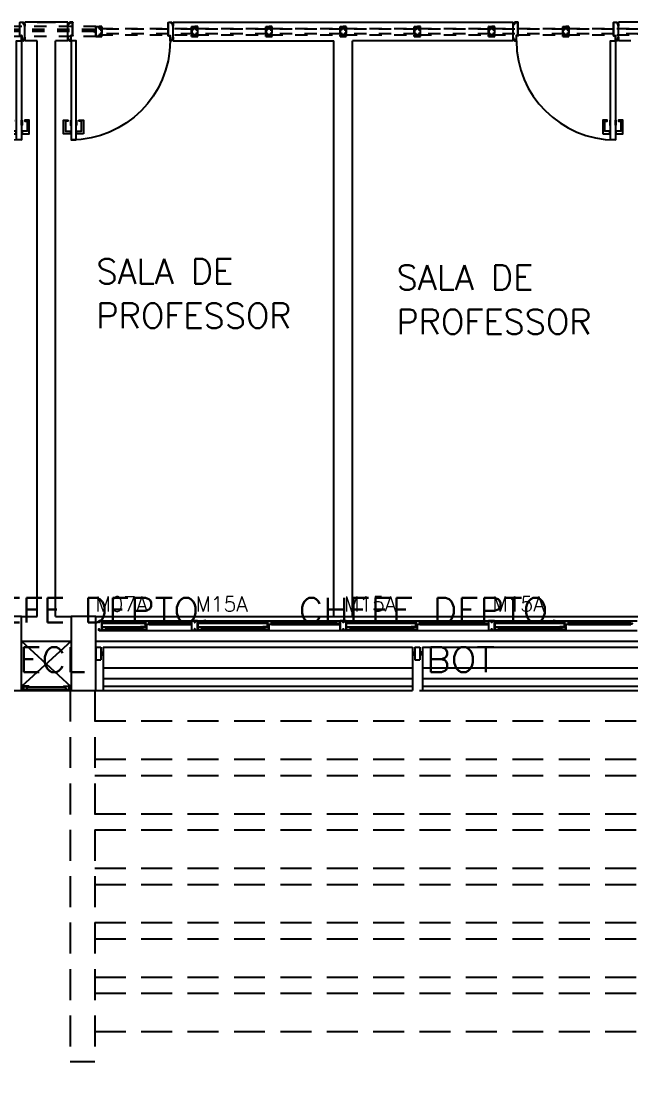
# Model space of a CAD drawing. Header units: millimetres. Extents: x 1887 to 2405, y 1100 to 1335.
# Drawn here: x 2241.38 to 2246.31, y 1178.64 to 1187.21 of the extents above; entities that cross this region are included whole.
import ezdxf

# ---------------------------------------------------------------- set-up
doc = ezdxf.new("R2010")
doc.units = ezdxf.units.MM
doc.linetypes.add('HIDDEN', pattern=[0.375, 0.25, -0.125])
for name, color, linetype in [('AR-ALV', 2, 'Continuous'), ('AR-BRISEPROJ', 1, 'HIDDEN'), ('AR-BRISES', 1, 'Continuous'), ('AR-ESQ', 1, 'Continuous'), ('AR-ESTC', 3, 'Continuous'), ('AR-PEITORIL', 1, 'Continuous'), ('AR-PORTA', 1, 'Continuous'), ('AR-SHAFT', 1, 'Continuous'), ('AR-TALUDE', 1, 'Continuous'), ('AR-TXTCONG', 2, 'Continuous'), ('AR-TXTESQ1-CONG', 1, 'Continuous'), ('BR-LINHAS', 1, 'Continuous'), ('BR-MONTANTE', 242, 'Continuous'), ('BR-PAINEL', 1, 'Continuous'), ('BR-SUPORTE', 1, 'Continuous'), ('DT-ESQ-BAGUETE-C', 2, 'Continuous'), ('DT-ESQ-BAGUETE-V', 1, 'Continuous'), ('DT-ESQ-CHAPA DOBRADA-V', 1, 'Continuous'), ('DT-ESQ-PERFIL CADEIRA-C', 2, 'Continuous'), ('DT-ESQ-PERFIL CADEIRA-V', 1, 'Continuous'), ('DT-ESQ-PERFIL U SIMPLES-C', 2, 'Continuous'), ('DT-ESQ-PERFIL U-C', 2, 'Continuous'), ('DT-ESQ-PERFIL U-V', 1, 'Continuous'), ('DT-ESQ-PROJ', 1, 'HIDDEN'), ('DT-ESQ-VENEZIANA-C', 2, 'Continuous'), ('DT-ESQ-VENEZIANA-V', 2, 'Continuous'), ('DT-ESQ-VIDRO-C', 2, 'Continuous'), ('maçaneta', 1, 'Continuous'), ('mov', 1, 'Continuous'), ('PG-PROJ', 1, 'HIDDEN'), ('PM-PERFIL U-C', 2, 'Continuous'), ('pm1', 2, 'Continuous'), ('TEXTO', 2, 'Continuous')]:
    doc.layers.add(name, color=color, linetype=linetype)
doc.styles.add('S12', font='simplex.shx', dxfattribs={"width": 1.1, "height": 0.12})
doc.styles.add('S16', font='simplex.shx', dxfattribs={"width": 1.1, "height": 0.16})
doc.styles.add('UNB-100', font='simplex.shx', dxfattribs={"height": 0.2})

# ---------------------------------------------------------------- blocks, each defined once
blk = doc.blocks.new('EF65-P')
at = {"layer": 'DT-ESQ-BAGUETE-C', "ltscale": 0.1}
for points in [[(0.0735, -0.1), (0.06, -0.1), (0.06, -0.0985), (0.073, -0.0985, 0.414214), (0.0735, -0.098), (0.0735, -0.087, 0.414214), (0.073, -0.0865), (0.06, -0.0865), (0.06, -0.085), (0.0735, -0.085, -0.414214), (0.075, -0.0865), (0.075, -0.0985, -0.414214)], [(0.339, -0.1), (0.3525, -0.1), (0.3525, -0.0985), (0.3395, -0.0985, -0.414214), (0.339, -0.098), (0.339, -0.087, -0.414214), (0.3395, -0.0865), (0.3525, -0.0865), (0.3525, -0.085), (0.339, -0.085, 0.414214), (0.3375, -0.0865), (0.3375, -0.0985, 0.414214)], [(0.4225, -0.055), (0.409, -0.055), (0.409, -0.0535), (0.422, -0.0535, 0.414214), (0.4225, -0.053), (0.4225, -0.042, 0.414214), (0.422, -0.0415), (0.409, -0.0415), (0.409, -0.04), (0.4225, -0.04, -0.414214), (0.424, -0.0415), (0.424, -0.0535, -0.414214)], [(0.7015, -0.055), (0.715, -0.055), (0.715, -0.0535), (0.702, -0.0535, -0.414214), (0.7015, -0.053), (0.7015, -0.042, -0.414214), (0.702, -0.0415), (0.715, -0.0415), (0.715, -0.04), (0.7015, -0.04, 0.414214), (0.7, -0.0415), (0.7, -0.0535, 0.414214)], [(0.8485, -0.1), (0.835, -0.1), (0.835, -0.0985), (0.848, -0.0985, 0.414214), (0.8485, -0.098), (0.8485, -0.087, 0.414214), (0.848, -0.0865), (0.835, -0.0865), (0.835, -0.085), (0.8485, -0.085, -0.414214), (0.85, -0.0865), (0.85, -0.0985, -0.414214)], [(1.3265, -0.1), (1.34, -0.1), (1.34, -0.0985), (1.327, -0.0985, -0.414214), (1.3265, -0.098), (1.3265, -0.087, -0.414214), (1.327, -0.0865), (1.34, -0.0865), (1.34, -0.085), (1.3265, -0.085, 0.414214), (1.325, -0.0865), (1.325, -0.0985, 0.414214)], [(1.41, -0.055), (1.3965, -0.055), (1.3965, -0.0535), (1.4095, -0.0535, 0.414214), (1.41, -0.053), (1.41, -0.042, 0.414214), (1.4095, -0.0415), (1.3965, -0.0415), (1.3965, -0.04), (1.41, -0.04, -0.414214), (1.4115, -0.0415), (1.4115, -0.0535, -0.414214)], [(1.9015, -0.055), (1.915, -0.055), (1.915, -0.0535), (1.902, -0.0535, -0.414214), (1.9015, -0.053), (1.9015, -0.042, -0.414214), (1.902, -0.0415), (1.915, -0.0415), (1.915, -0.04), (1.9015, -0.04, 0.414214), (1.9, -0.0415), (1.9, -0.0535, 0.414214)], [(2.0485, -0.1), (2.035, -0.1), (2.035, -0.0985), (2.048, -0.0985, 0.414214), (2.0485, -0.098), (2.0485, -0.087, 0.414214), (2.048, -0.0865), (2.035, -0.0865), (2.035, -0.085), (2.0485, -0.085, -0.414214), (2.05, -0.0865), (2.05, -0.0985, -0.414214)], [(2.5265, -0.1), (2.54, -0.1), (2.54, -0.0985), (2.527, -0.0985, -0.414214), (2.5265, -0.098), (2.5265, -0.087, -0.414214), (2.527, -0.0865), (2.54, -0.0865), (2.54, -0.085), (2.5265, -0.085, 0.414214), (2.525, -0.0865), (2.525, -0.0985, 0.414214)], [(2.61, -0.055), (2.5965, -0.055), (2.5965, -0.0535), (2.6095, -0.0535, 0.414214), (2.61, -0.053), (2.61, -0.042, 0.414214), (2.6095, -0.0415), (2.5965, -0.0415), (2.5965, -0.04), (2.61, -0.04, -0.414214), (2.6115, -0.0415), (2.6115, -0.0535, -0.414214)], [(3.1015, -0.055), (3.115, -0.055), (3.115, -0.0535), (3.102, -0.0535, -0.414214), (3.1015, -0.053), (3.1015, -0.042, -0.414214), (3.102, -0.0415), (3.115, -0.0415), (3.115, -0.04), (3.1015, -0.04, 0.414214), (3.1, -0.0415), (3.1, -0.0535, 0.414214)], [(3.2485, -0.1), (3.235, -0.1), (3.235, -0.0985), (3.248, -0.0985, 0.414214), (3.2485, -0.098), (3.2485, -0.087, 0.414214), (3.248, -0.0865), (3.235, -0.0865), (3.235, -0.085), (3.2485, -0.085, -0.414214), (3.25, -0.0865), (3.25, -0.0985, -0.414214)], [(3.7265, -0.1), (3.74, -0.1), (3.74, -0.0985), (3.727, -0.0985, -0.414214), (3.7265, -0.098), (3.7265, -0.087, -0.414214), (3.727, -0.0865), (3.74, -0.0865), (3.74, -0.085), (3.7265, -0.085, 0.414214), (3.725, -0.0865), (3.725, -0.0985, 0.414214)], [(3.81, -0.055), (3.7965, -0.055), (3.7965, -0.0535), (3.8095, -0.0535, 0.414214), (3.81, -0.053), (3.81, -0.042, 0.414214), (3.8095, -0.0415), (3.7965, -0.0415), (3.7965, -0.04), (3.81, -0.04, -0.414214), (3.8115, -0.0415), (3.8115, -0.0535, -0.414214)]]:
    blk.add_lwpolyline(points, format="xyb", close=True, dxfattribs=at)
at = {"layer": 'DT-ESQ-BAGUETE-V', "ltscale": 0.1}
for p, q in [((0.0735, -0.085), (0.339, -0.085)), ((0.4225, -0.04), (0.7015, -0.04)), ((0.8485, -0.085), (1.3265, -0.085)), ((1.41, -0.04), (1.9015, -0.04)), ((2.0485, -0.085), (2.5265, -0.085)), ((2.61, -0.04), (3.1015, -0.04)), ((3.2485, -0.085), (3.7265, -0.085)), ((3.81, -0.04), (4.3015, -0.04))]:
    blk.add_line(p, q, dxfattribs=at)
at = {"layer": 'DT-ESQ-CHAPA DOBRADA-V', "ltscale": 0.1}
for p, q in [((0.025, -0.052), (0.374, -0.052)), ((0.025, -0.055), (0.374, -0.055)), ((0.8, -0.052), (1.3615, -0.052)), ((0.8, -0.055), (1.3615, -0.055)), ((2, -0.052), (2.5615, -0.052)), ((2, -0.055), (2.5615, -0.055)), ((3.2, -0.052), (3.7615, -0.052)), ((3.2, -0.055), (3.7615, -0.055))]:
    blk.add_line(p, q, dxfattribs=at)
at = {"layer": 'DT-ESQ-PERFIL CADEIRA-C', "ltscale": 0.1}
for p, q in [((0.376, -0.0635), (0.4225, -0.0635)), ((0.75, -0.0635), (0.7015, -0.0635)), ((1.3635, -0.0635), (1.41, -0.0635)), ((1.95, -0.0635), (1.9015, -0.0635)), ((2.5635, -0.0635), (2.61, -0.0635)), ((3.15, -0.0635), (3.1015, -0.0635)), ((3.7635, -0.0635), (3.81, -0.0635)), ((0.025, -0.1085), (0.0735, -0.1085)), ((0.3855, -0.1085), (0.339, -0.1085)), ((0.8, -0.1085), (0.8485, -0.1085)), ((1.373, -0.1085), (1.3265, -0.1085)), ((2, -0.1085), (2.0485, -0.1085)), ((2.573, -0.1085), (2.5265, -0.1085)), ((3.2, -0.1085), (3.2485, -0.1085)), ((3.773, -0.1085), (3.7265, -0.1085))]:
    blk.add_line(p, q, dxfattribs=at)
for points in [[(0.0735, -0.11), (0.025, -0.11), (0.025, -0.1085), (0.06, -0.1085, -0.198912), (0.0589, -0.1081, -0.198913), (0.0585, -0.107), (0.0585, -0.087, 0.414214), (0.058, -0.0865), (0.025, -0.0865), (0.025, -0.085), (0.0585, -0.085, -0.414214), (0.06, -0.0865), (0.06, -0.0985), (0.06, -0.1), (0.06, -0.107), (0.0735, -0.107, -1)], [(0.339, -0.107, 1), (0.339, -0.11), (0.3855, -0.11, 0.414214), (0.3875, -0.108), (0.3875, -0.087, 0.414214), (0.3855, -0.085), (0.354, -0.085, 0.414214), (0.3525, -0.0865), (0.3525, -0.107)], [(0.4225, -0.062, -1), (0.4225, -0.065), (0.376, -0.065, -0.414214), (0.374, -0.063), (0.374, -0.042, -0.414214), (0.376, -0.04), (0.4075, -0.04, -0.414214), (0.409, -0.0415), (0.409, -0.062)], [(0.409, -0.0635, -0.198913), (0.4079, -0.0631, -0.198913), (0.4075, -0.062), (0.4075, -0.042, 0.414214), (0.407, -0.0415), (0.376, -0.0415, 0.414214), (0.3755, -0.042), (0.3755, -0.063, 0.414214), (0.376, -0.0635)], [(0.7015, -0.065), (0.75, -0.065), (0.75, -0.0635), (0.715, -0.0635, 0.198912), (0.7161, -0.0631, 0.198913), (0.7165, -0.062), (0.7165, -0.042, -0.414214), (0.717, -0.0415), (0.75, -0.0415), (0.75, -0.04), (0.7165, -0.04, 0.414214), (0.715, -0.0415), (0.715, -0.0535), (0.715, -0.055), (0.715, -0.062), (0.7015, -0.062, 1)], [(0.8485, -0.11), (0.8, -0.11), (0.8, -0.1085), (0.835, -0.1085, -0.198912), (0.8339, -0.1081, -0.198913), (0.8335, -0.107), (0.8335, -0.087, 0.414214), (0.833, -0.0865), (0.8, -0.0865), (0.8, -0.085), (0.8335, -0.085, -0.414214), (0.835, -0.0865), (0.835, -0.0985), (0.835, -0.1), (0.835, -0.107), (0.8485, -0.107, -1)], [(1.3265, -0.107, 1), (1.3265, -0.11), (1.373, -0.11, 0.414214), (1.375, -0.108), (1.375, -0.087, 0.414214), (1.373, -0.085), (1.3415, -0.085, 0.414214), (1.34, -0.0865), (1.34, -0.107)], [(1.41, -0.062, -1), (1.41, -0.065), (1.3635, -0.065, -0.414214), (1.3615, -0.063), (1.3615, -0.042, -0.414214), (1.3635, -0.04), (1.395, -0.04, -0.414214), (1.3965, -0.0415), (1.3965, -0.062)], [(1.3965, -0.0635, -0.198913), (1.3954, -0.0631, -0.198913), (1.395, -0.062), (1.395, -0.042, 0.414214), (1.3945, -0.0415), (1.3635, -0.0415, 0.414214), (1.363, -0.042), (1.363, -0.063, 0.414214), (1.3635, -0.0635)], [(1.9015, -0.065), (1.95, -0.065), (1.95, -0.0635), (1.915, -0.0635, 0.198912), (1.9161, -0.0631, 0.198913), (1.9165, -0.062), (1.9165, -0.042, -0.414214), (1.917, -0.0415), (1.95, -0.0415), (1.95, -0.04), (1.9165, -0.04, 0.414214), (1.915, -0.0415), (1.915, -0.0535), (1.915, -0.055), (1.915, -0.062), (1.9015, -0.062, 1)], [(2.0485, -0.11), (2, -0.11), (2, -0.1085), (2.035, -0.1085, -0.198912), (2.0339, -0.1081, -0.198913), (2.0335, -0.107), (2.0335, -0.087, 0.414214), (2.033, -0.0865), (2, -0.0865), (2, -0.085), (2.0335, -0.085, -0.414214), (2.035, -0.0865), (2.035, -0.0985), (2.035, -0.1), (2.035, -0.107), (2.0485, -0.107, -1)], [(2.5265, -0.107, 1), (2.5265, -0.11), (2.573, -0.11, 0.414214), (2.575, -0.108), (2.575, -0.087, 0.414214), (2.573, -0.085), (2.5415, -0.085, 0.414214), (2.54, -0.0865), (2.54, -0.107)], [(2.61, -0.062, -1), (2.61, -0.065), (2.5635, -0.065, -0.414214), (2.5615, -0.063), (2.5615, -0.042, -0.414214), (2.5635, -0.04), (2.595, -0.04, -0.414214), (2.5965, -0.0415), (2.5965, -0.062)], [(2.5965, -0.0635, -0.198913), (2.5954, -0.0631, -0.198913), (2.595, -0.062), (2.595, -0.042, 0.414214), (2.5945, -0.0415), (2.5635, -0.0415, 0.414214), (2.563, -0.042), (2.563, -0.063, 0.414214), (2.5635, -0.0635)], [(3.1015, -0.065), (3.15, -0.065), (3.15, -0.0635), (3.115, -0.0635, 0.198912), (3.1161, -0.0631, 0.198913), (3.1165, -0.062), (3.1165, -0.042, -0.414214), (3.117, -0.0415), (3.15, -0.0415), (3.15, -0.04), (3.1165, -0.04, 0.414214), (3.115, -0.0415), (3.115, -0.0535), (3.115, -0.055), (3.115, -0.062), (3.1015, -0.062, 1)], [(3.2485, -0.11), (3.2, -0.11), (3.2, -0.1085), (3.235, -0.1085, -0.198912), (3.2339, -0.1081, -0.198913), (3.2335, -0.107), (3.2335, -0.087, 0.414214), (3.233, -0.0865), (3.2, -0.0865), (3.2, -0.085), (3.2335, -0.085, -0.414214), (3.235, -0.0865), (3.235, -0.0985), (3.235, -0.1), (3.235, -0.107), (3.2485, -0.107, -1)], [(3.7265, -0.107, 1), (3.7265, -0.11), (3.773, -0.11, 0.414214), (3.775, -0.108), (3.775, -0.087, 0.414214), (3.773, -0.085), (3.7415, -0.085, 0.414214), (3.74, -0.0865), (3.74, -0.107)], [(3.81, -0.062, -1), (3.81, -0.065), (3.7635, -0.065, -0.414214), (3.7615, -0.063), (3.7615, -0.042, -0.414214), (3.7635, -0.04), (3.795, -0.04, -0.414214), (3.7965, -0.0415), (3.7965, -0.062)], [(3.7965, -0.0635, -0.198913), (3.7954, -0.0631, -0.198913), (3.795, -0.062), (3.795, -0.042, 0.414214), (3.7945, -0.0415), (3.7635, -0.0415, 0.414214), (3.763, -0.042), (3.763, -0.063, 0.414214), (3.7635, -0.0635)], [(0.3525, -0.1085, 0.198913), (0.3536, -0.1081, 0.198913), (0.354, -0.107), (0.354, -0.087, -0.414214), (0.3545, -0.0865), (0.3855, -0.0865, -0.414214), (0.386, -0.087), (0.386, -0.108, -0.414214), (0.3855, -0.1085)], [(1.34, -0.1085, 0.198913), (1.3411, -0.1081, 0.198913), (1.3415, -0.107), (1.3415, -0.087, -0.414214), (1.342, -0.0865), (1.373, -0.0865, -0.414214), (1.3735, -0.087), (1.3735, -0.108, -0.414214), (1.373, -0.1085)], [(2.54, -0.1085, 0.198913), (2.5411, -0.1081, 0.198913), (2.5415, -0.107), (2.5415, -0.087, -0.414214), (2.542, -0.0865), (2.573, -0.0865, -0.414214), (2.5735, -0.087), (2.5735, -0.108, -0.414214), (2.573, -0.1085)], [(3.74, -0.1085, 0.198913), (3.7411, -0.1081, 0.198913), (3.7415, -0.107), (3.7415, -0.087, -0.414214), (3.742, -0.0865), (3.773, -0.0865, -0.414214), (3.7735, -0.087), (3.7735, -0.108, -0.414214), (3.773, -0.1085)]]:
    blk.add_lwpolyline(points, format="xyb", close=True, dxfattribs=at)
at = {"layer": 'DT-ESQ-PERFIL CADEIRA-V', "ltscale": 0.1}
for p, q in [((0.4075, -0.065), (0.7015, -0.065)), ((1.395, -0.065), (1.9015, -0.065)), ((2.595, -0.065), (3.1015, -0.065)), ((3.795, -0.065), (4.3015, -0.065)), ((0.0735, -0.11), (0.339, -0.11)), ((0.8485, -0.11), (1.3265, -0.11)), ((2.0485, -0.11), (2.5265, -0.11)), ((3.2485, -0.11), (3.7265, -0.11))]:
    blk.add_line(p, q, dxfattribs=at)
at = {"layer": 'DT-ESQ-PERFIL U SIMPLES-C', "ltscale": 0.1}
for points in [[(0.376, -0.077), (0.384, -0.077), (0.384, -0.0755), (0.376, -0.0755, -0.414214), (0.3755, -0.075), (0.3755, -0.067, -0.414214), (0.376, -0.0665), (0.384, -0.0665), (0.384, -0.065), (0.376, -0.065, 0.414214), (0.374, -0.067), (0.374, -0.075, 0.414214)], [(0.3855, -0.073), (0.3775, -0.073), (0.3775, -0.0745), (0.3855, -0.0745, -0.414214), (0.386, -0.075), (0.386, -0.083, -0.414214), (0.3855, -0.0835), (0.3775, -0.0835), (0.3775, -0.085), (0.3855, -0.085, 0.414214), (0.3875, -0.083), (0.3875, -0.075, 0.414214)], [(1.3635, -0.077), (1.3715, -0.077), (1.3715, -0.0755), (1.3635, -0.0755, -0.414214), (1.363, -0.075), (1.363, -0.067, -0.414214), (1.3635, -0.0665), (1.3715, -0.0665), (1.3715, -0.065), (1.3635, -0.065, 0.414214), (1.3615, -0.067), (1.3615, -0.075, 0.414214)], [(1.373, -0.073), (1.365, -0.073), (1.365, -0.0745), (1.373, -0.0745, -0.414214), (1.3735, -0.075), (1.3735, -0.083, -0.414214), (1.373, -0.0835), (1.365, -0.0835), (1.365, -0.085), (1.373, -0.085, 0.414214), (1.375, -0.083), (1.375, -0.075, 0.414214)], [(2.5635, -0.077), (2.5715, -0.077), (2.5715, -0.0755), (2.5635, -0.0755, -0.414214), (2.563, -0.075), (2.563, -0.067, -0.414214), (2.5635, -0.0665), (2.5715, -0.0665), (2.5715, -0.065), (2.5635, -0.065, 0.414214), (2.5615, -0.067), (2.5615, -0.075, 0.414214)], [(2.573, -0.073), (2.565, -0.073), (2.565, -0.0745), (2.573, -0.0745, -0.414214), (2.5735, -0.075), (2.5735, -0.083, -0.414214), (2.573, -0.0835), (2.565, -0.0835), (2.565, -0.085), (2.573, -0.085, 0.414214), (2.575, -0.083), (2.575, -0.075, 0.414214)], [(3.7635, -0.077), (3.7715, -0.077), (3.7715, -0.0755), (3.7635, -0.0755, -0.414214), (3.763, -0.075), (3.763, -0.067, -0.414214), (3.7635, -0.0665), (3.7715, -0.0665), (3.7715, -0.065), (3.7635, -0.065, 0.414214), (3.7615, -0.067), (3.7615, -0.075, 0.414214)], [(3.773, -0.073), (3.765, -0.073), (3.765, -0.0745), (3.773, -0.0745, -0.414214), (3.7735, -0.075), (3.7735, -0.083, -0.414214), (3.773, -0.0835), (3.765, -0.0835), (3.765, -0.085), (3.773, -0.085, 0.414214), (3.775, -0.083), (3.775, -0.075, 0.414214)]]:
    blk.add_lwpolyline(points, format="xyb", close=True, dxfattribs=at)
at = {"layer": 'DT-ESQ-PERFIL U-C', "ltscale": 0.1}
for points in [[(0, -0.0365, -0.414214), (0.0015, -0.035), (0.0235, -0.035, -0.414214), (0.025, -0.0365), (0.025, -0.1135, -0.414214), (0.0235, -0.115), (0.0015, -0.115, -0.414214), (0, -0.1135), (0, -0.1), (0.0015, -0.1), (0.0015, -0.113, 0.414214), (0.002, -0.1135), (0.023, -0.1135, 0.414214), (0.0235, -0.113), (0.0235, -0.037, 0.414214), (0.023, -0.0365), (0.002, -0.0365, 0.414214), (0.0015, -0.037), (0.0015, -0.05), (0, -0.05)], [(0.775, -0.0365, 0.414214), (0.7735, -0.035), (0.7515, -0.035, 0.414214), (0.75, -0.0365), (0.75, -0.1135, 0.414214), (0.7515, -0.115), (0.7735, -0.115, 0.414214), (0.775, -0.1135), (0.775, -0.1), (0.7735, -0.1), (0.7735, -0.113, -0.414214), (0.773, -0.1135), (0.752, -0.1135, -0.414214), (0.7515, -0.113), (0.7515, -0.037, -0.414214), (0.752, -0.0365), (0.773, -0.0365, -0.414214), (0.7735, -0.037), (0.7735, -0.05), (0.775, -0.05)], [(0.775, -0.0365, -0.414214), (0.7765, -0.035), (0.7985, -0.035, -0.414214), (0.8, -0.0365), (0.8, -0.1135, -0.414214), (0.7985, -0.115), (0.7765, -0.115, -0.414214), (0.775, -0.1135), (0.775, -0.1), (0.7765, -0.1), (0.7765, -0.113, 0.414214), (0.777, -0.1135), (0.798, -0.1135, 0.414214), (0.7985, -0.113), (0.7985, -0.037, 0.414214), (0.798, -0.0365), (0.777, -0.0365, 0.414214), (0.7765, -0.037), (0.7765, -0.05), (0.775, -0.05)], [(1.975, -0.0365, 0.414214), (1.9735, -0.035), (1.9515, -0.035, 0.414214), (1.95, -0.0365), (1.95, -0.1135, 0.414214), (1.9515, -0.115), (1.9735, -0.115, 0.414214), (1.975, -0.1135), (1.975, -0.1), (1.9735, -0.1), (1.9735, -0.113, -0.414214), (1.973, -0.1135), (1.952, -0.1135, -0.414214), (1.9515, -0.113), (1.9515, -0.037, -0.414214), (1.952, -0.0365), (1.973, -0.0365, -0.414214), (1.9735, -0.037), (1.9735, -0.05), (1.975, -0.05)], [(1.975, -0.0365, -0.414214), (1.9765, -0.035), (1.9985, -0.035, -0.414214), (2, -0.0365), (2, -0.1135, -0.414214), (1.9985, -0.115), (1.9765, -0.115, -0.414214), (1.975, -0.1135), (1.975, -0.1), (1.9765, -0.1), (1.9765, -0.113, 0.414214), (1.977, -0.1135), (1.998, -0.1135, 0.414214), (1.9985, -0.113), (1.9985, -0.037, 0.414214), (1.998, -0.0365), (1.977, -0.0365, 0.414214), (1.9765, -0.037), (1.9765, -0.05), (1.975, -0.05)], [(3.175, -0.0365, 0.414214), (3.1735, -0.035), (3.1515, -0.035, 0.414214), (3.15, -0.0365), (3.15, -0.1135, 0.414214), (3.1515, -0.115), (3.1735, -0.115, 0.414214), (3.175, -0.1135), (3.175, -0.1), (3.1735, -0.1), (3.1735, -0.113, -0.414214), (3.173, -0.1135), (3.152, -0.1135, -0.414214), (3.1515, -0.113), (3.1515, -0.037, -0.414214), (3.152, -0.0365), (3.173, -0.0365, -0.414214), (3.1735, -0.037), (3.1735, -0.05), (3.175, -0.05)], [(3.175, -0.0365, -0.414214), (3.1765, -0.035), (3.1985, -0.035, -0.414214), (3.2, -0.0365), (3.2, -0.1135, -0.414214), (3.1985, -0.115), (3.1765, -0.115, -0.414214), (3.175, -0.1135), (3.175, -0.1), (3.1765, -0.1), (3.1765, -0.113, 0.414214), (3.177, -0.1135), (3.198, -0.1135, 0.414214), (3.1985, -0.113), (3.1985, -0.037, 0.414214), (3.198, -0.0365), (3.177, -0.0365, 0.414214), (3.1765, -0.037), (3.1765, -0.05), (3.175, -0.05)]]:
    blk.add_lwpolyline(points, format="xyb", close=True, dxfattribs=at)
at = {"layer": 'DT-ESQ-PERFIL U-V', "ltscale": 0.1}
for p, q in [((0.0235, -0.035), (0.7515, -0.035)), ((0.7985, -0.035), (1.9515, -0.035)), ((1.9985, -0.035), (3.1515, -0.035)), ((3.1985, -0.035), (4.3515, -0.035)), ((0.0235, -0.115), (0.7515, -0.115)), ((0.7985, -0.115), (1.9515, -0.115)), ((1.9985, -0.115), (3.1515, -0.115)), ((3.1985, -0.115), (4.3515, -0.115))]:
    blk.add_line(p, q, dxfattribs=at)
at = {"layer": 'DT-ESQ-VIDRO-C', "ltscale": 0.1}
for points in [[(0.7125, -0.06), (0.7125, -0.057), (0.4115, -0.057), (0.4115, -0.06)], [(1.9125, -0.06), (1.9125, -0.057), (1.399, -0.057), (1.399, -0.06)], [(3.1125, -0.06), (3.1125, -0.057), (2.599, -0.057), (2.599, -0.06)], [(4.3125, -0.06), (4.3125, -0.057), (3.799, -0.057), (3.799, -0.06)], [(0.063, -0.105), (0.063, -0.102), (0.3495, -0.102), (0.3495, -0.105)], [(0.838, -0.105), (0.838, -0.102), (1.337, -0.102), (1.337, -0.105)], [(2.038, -0.105), (2.038, -0.102), (2.537, -0.102), (2.537, -0.105)], [(3.238, -0.105), (3.238, -0.102), (3.737, -0.102), (3.737, -0.105)]]:
    blk.add_lwpolyline(points, close=True, dxfattribs=at)
blk = doc.blocks.new('EF142-P')
at = {"layer": 'DT-ESQ-PROJ', "color": 1, "ltscale": 0.1}
for points in [[(1.3625, -0.056), (1.3625, -0.05), (0.7875, -0.05), (0.7875, -0.056)], [(1.9625, -0.056), (1.9625, -0.05), (1.3875, -0.05), (1.3875, -0.056)], [(2.5625, -0.056), (2.5625, -0.05), (1.9875, -0.05), (1.9875, -0.056)], [(3.1625, -0.056), (3.1625, -0.05), (2.5875, -0.05), (2.5875, -0.056)], [(3.7625, -0.056), (3.7625, -0.05), (3.1875, -0.05), (3.1875, -0.056)], [(4.3625, -0.056), (4.3625, -0.05), (3.7875, -0.05), (3.7875, -0.056)], [(5.1375, -0.056), (5.1375, -0.05), (4.3875, -0.05), (4.3875, -0.056)], [(1.3625, -0.094), (1.3625, -0.1), (0.7875, -0.1), (0.7875, -0.094)], [(1.9625, -0.094), (1.9625, -0.1), (1.3875, -0.1), (1.3875, -0.094)], [(2.5625, -0.094), (2.5625, -0.1), (1.9875, -0.1), (1.9875, -0.094)], [(3.1625, -0.094), (3.1625, -0.1), (2.5875, -0.1), (2.5875, -0.094)], [(3.7625, -0.094), (3.7625, -0.1), (3.1875, -0.1), (3.1875, -0.094)], [(4.3625, -0.094), (4.3625, -0.1), (3.7875, -0.1), (3.7875, -0.094)], [(5.1375, -0.094), (5.1375, -0.1), (4.3875, -0.1), (4.3875, -0.094)]]:
    blk.add_lwpolyline(points, close=True, dxfattribs=at)
for points in [[(1.35, -0.1035), (1.35, -0.1135, 0.414214), (1.3515, -0.115), (1.3735, -0.115, 0.414214), (1.375, -0.1135), (1.375, -0.1), (1.3735, -0.1), (1.3735, -0.113, -0.414214), (1.373, -0.1135), (1.352, -0.1135, -0.414214), (1.3515, -0.113), (1.3515, -0.1035), (1.3645, -0.1035, 0.414214), (1.366, -0.102), (1.366, -0.092, 0.414214), (1.3645, -0.0905), (1.3515, -0.0905), (1.3515, -0.0595), (1.3645, -0.0595, 0.414214), (1.366, -0.058), (1.366, -0.048, 0.414214), (1.3645, -0.0465), (1.3515, -0.0465), (1.3515, -0.037, -0.414214), (1.352, -0.0365), (1.373, -0.0365, -0.414214), (1.3735, -0.037), (1.3735, -0.05), (1.375, -0.05), (1.375, -0.0365, 0.414214), (1.3735, -0.035), (1.3515, -0.035, 0.414214), (1.35, -0.0365), (1.35, -0.0465, 0.414214), (1.3515, -0.048), (1.3645, -0.048), (1.3645, -0.058), (1.3515, -0.058), (1.3515, -0.058, 0.414214), (1.35, -0.0595), (1.35, -0.0905, 0.414214), (1.3515, -0.092), (1.3515, -0.092), (1.3645, -0.092), (1.3645, -0.102), (1.3515, -0.102, 0.414214)], [(1.4, -0.1035), (1.4, -0.1135, -0.414214), (1.3985, -0.115), (1.3765, -0.115, -0.414214), (1.375, -0.1135), (1.375, -0.1), (1.3765, -0.1), (1.3765, -0.113, 0.414214), (1.377, -0.1135), (1.398, -0.1135, 0.414214), (1.3985, -0.113), (1.3985, -0.1035), (1.3855, -0.1035, -0.414214), (1.384, -0.102), (1.384, -0.092, -0.414214), (1.3855, -0.0905), (1.3985, -0.0905), (1.3985, -0.0595), (1.3855, -0.0595, -0.414214), (1.384, -0.058), (1.384, -0.048, -0.414214), (1.3855, -0.0465), (1.3985, -0.0465), (1.3985, -0.037, 0.414214), (1.398, -0.0365), (1.377, -0.0365, 0.414214), (1.3765, -0.037), (1.3765, -0.05), (1.375, -0.05), (1.375, -0.0365, -0.414214), (1.3765, -0.035), (1.3985, -0.035, -0.414214), (1.4, -0.0365), (1.4, -0.0465, -0.414214), (1.3985, -0.048), (1.3855, -0.048), (1.3855, -0.058), (1.3985, -0.058), (1.3985, -0.058, -0.414214), (1.4, -0.0595), (1.4, -0.0905, -0.414214), (1.3985, -0.092), (1.3985, -0.092), (1.3855, -0.092), (1.3855, -0.102), (1.3985, -0.102, -0.414214)], [(1.95, -0.1035), (1.95, -0.1135, 0.414214), (1.9515, -0.115), (1.9735, -0.115, 0.414214), (1.975, -0.1135), (1.975, -0.1), (1.9735, -0.1), (1.9735, -0.113, -0.414214), (1.973, -0.1135), (1.952, -0.1135, -0.414214), (1.9515, -0.113), (1.9515, -0.1035), (1.9645, -0.1035, 0.414214), (1.966, -0.102), (1.966, -0.092, 0.414214), (1.9645, -0.0905), (1.9515, -0.0905), (1.9515, -0.0595), (1.9645, -0.0595, 0.414214), (1.966, -0.058), (1.966, -0.048, 0.414214), (1.9645, -0.0465), (1.9515, -0.0465), (1.9515, -0.037, -0.414214), (1.952, -0.0365), (1.973, -0.0365, -0.414214), (1.9735, -0.037), (1.9735, -0.05), (1.975, -0.05), (1.975, -0.0365, 0.414214), (1.9735, -0.035), (1.9515, -0.035, 0.414214), (1.95, -0.0365), (1.95, -0.0465, 0.414214), (1.9515, -0.048), (1.9645, -0.048), (1.9645, -0.058), (1.9515, -0.058), (1.9515, -0.058, 0.414214), (1.95, -0.0595), (1.95, -0.0905, 0.414214), (1.9515, -0.092), (1.9515, -0.092), (1.9645, -0.092), (1.9645, -0.102), (1.9515, -0.102, 0.414214)], [(2, -0.1035), (2, -0.1135, -0.414214), (1.9985, -0.115), (1.9765, -0.115, -0.414214), (1.975, -0.1135), (1.975, -0.1), (1.9765, -0.1), (1.9765, -0.113, 0.414214), (1.977, -0.1135), (1.998, -0.1135, 0.414214), (1.9985, -0.113), (1.9985, -0.1035), (1.9855, -0.1035, -0.414214), (1.984, -0.102), (1.984, -0.092, -0.414214), (1.9855, -0.0905), (1.9985, -0.0905), (1.9985, -0.0595), (1.9855, -0.0595, -0.414214), (1.984, -0.058), (1.984, -0.048, -0.414214), (1.9855, -0.0465), (1.9985, -0.0465), (1.9985, -0.037, 0.414214), (1.998, -0.0365), (1.977, -0.0365, 0.414214), (1.9765, -0.037), (1.9765, -0.05), (1.975, -0.05), (1.975, -0.0365, -0.414214), (1.9765, -0.035), (1.9985, -0.035, -0.414214), (2, -0.0365), (2, -0.0465, -0.414214), (1.9985, -0.048), (1.9855, -0.048), (1.9855, -0.058), (1.9985, -0.058), (1.9985, -0.058, -0.414214), (2, -0.0595), (2, -0.0905, -0.414214), (1.9985, -0.092), (1.9985, -0.092), (1.9855, -0.092), (1.9855, -0.102), (1.9985, -0.102, -0.414214)], [(2.55, -0.1035), (2.55, -0.1135, 0.414214), (2.5515, -0.115), (2.5735, -0.115, 0.414214), (2.575, -0.1135), (2.575, -0.1), (2.5735, -0.1), (2.5735, -0.113, -0.414214), (2.573, -0.1135), (2.552, -0.1135, -0.414214), (2.5515, -0.113), (2.5515, -0.1035), (2.5645, -0.1035, 0.414214), (2.566, -0.102), (2.566, -0.092, 0.414214), (2.5645, -0.0905), (2.5515, -0.0905), (2.5515, -0.0595), (2.5645, -0.0595, 0.414214), (2.566, -0.058), (2.566, -0.048, 0.414214), (2.5645, -0.0465), (2.5515, -0.0465), (2.5515, -0.037, -0.414214), (2.552, -0.0365), (2.573, -0.0365, -0.414214), (2.5735, -0.037), (2.5735, -0.05), (2.575, -0.05), (2.575, -0.0365, 0.414214), (2.5735, -0.035), (2.5515, -0.035, 0.414214), (2.55, -0.0365), (2.55, -0.0465, 0.414214), (2.5515, -0.048), (2.5645, -0.048), (2.5645, -0.058), (2.5515, -0.058), (2.5515, -0.058, 0.414214), (2.55, -0.0595), (2.55, -0.0905, 0.414214), (2.5515, -0.092), (2.5515, -0.092), (2.5645, -0.092), (2.5645, -0.102), (2.5515, -0.102, 0.414214)], [(2.6, -0.1035), (2.6, -0.1135, -0.414214), (2.5985, -0.115), (2.5765, -0.115, -0.414214), (2.575, -0.1135), (2.575, -0.1), (2.5765, -0.1), (2.5765, -0.113, 0.414214), (2.577, -0.1135), (2.598, -0.1135, 0.414214), (2.5985, -0.113), (2.5985, -0.1035), (2.5855, -0.1035, -0.414214), (2.584, -0.102), (2.584, -0.092, -0.414214), (2.5855, -0.0905), (2.5985, -0.0905), (2.5985, -0.0595), (2.5855, -0.0595, -0.414214), (2.584, -0.058), (2.584, -0.048, -0.414214), (2.5855, -0.0465), (2.5985, -0.0465), (2.5985, -0.037, 0.414214), (2.598, -0.0365), (2.577, -0.0365, 0.414214), (2.5765, -0.037), (2.5765, -0.05), (2.575, -0.05), (2.575, -0.0365, -0.414214), (2.5765, -0.035), (2.5985, -0.035, -0.414214), (2.6, -0.0365), (2.6, -0.0465, -0.414214), (2.5985, -0.048), (2.5855, -0.048), (2.5855, -0.058), (2.5985, -0.058), (2.5985, -0.058, -0.414214), (2.6, -0.0595), (2.6, -0.0905, -0.414214), (2.5985, -0.092), (2.5985, -0.092), (2.5855, -0.092), (2.5855, -0.102), (2.5985, -0.102, -0.414214)], [(3.15, -0.1035), (3.15, -0.1135, 0.414214), (3.1515, -0.115), (3.1735, -0.115, 0.414214), (3.175, -0.1135), (3.175, -0.1), (3.1735, -0.1), (3.1735, -0.113, -0.414214), (3.173, -0.1135), (3.152, -0.1135, -0.414214), (3.1515, -0.113), (3.1515, -0.1035), (3.1645, -0.1035, 0.414214), (3.166, -0.102), (3.166, -0.092, 0.414214), (3.1645, -0.0905), (3.1515, -0.0905), (3.1515, -0.0595), (3.1645, -0.0595, 0.414214), (3.166, -0.058), (3.166, -0.048, 0.414214), (3.1645, -0.0465), (3.1515, -0.0465), (3.1515, -0.037, -0.414214), (3.152, -0.0365), (3.173, -0.0365, -0.414214), (3.1735, -0.037), (3.1735, -0.05), (3.175, -0.05), (3.175, -0.0365, 0.414214), (3.1735, -0.035), (3.1515, -0.035, 0.414214), (3.15, -0.0365), (3.15, -0.0465, 0.414214), (3.1515, -0.048), (3.1645, -0.048), (3.1645, -0.058), (3.1515, -0.058), (3.1515, -0.058, 0.414214), (3.15, -0.0595), (3.15, -0.0905, 0.414214), (3.1515, -0.092), (3.1515, -0.092), (3.1645, -0.092), (3.1645, -0.102), (3.1515, -0.102, 0.414214)], [(3.2, -0.1035), (3.2, -0.1135, -0.414214), (3.1985, -0.115), (3.1765, -0.115, -0.414214), (3.175, -0.1135), (3.175, -0.1), (3.1765, -0.1), (3.1765, -0.113, 0.414214), (3.177, -0.1135), (3.198, -0.1135, 0.414214), (3.1985, -0.113), (3.1985, -0.1035), (3.1855, -0.1035, -0.414214), (3.184, -0.102), (3.184, -0.092, -0.414214), (3.1855, -0.0905), (3.1985, -0.0905), (3.1985, -0.0595), (3.1855, -0.0595, -0.414214), (3.184, -0.058), (3.184, -0.048, -0.414214), (3.1855, -0.0465), (3.1985, -0.0465), (3.1985, -0.037, 0.414214), (3.198, -0.0365), (3.177, -0.0365, 0.414214), (3.1765, -0.037), (3.1765, -0.05), (3.175, -0.05), (3.175, -0.0365, -0.414214), (3.1765, -0.035), (3.1985, -0.035, -0.414214), (3.2, -0.0365), (3.2, -0.0465, -0.414214), (3.1985, -0.048), (3.1855, -0.048), (3.1855, -0.058), (3.1985, -0.058), (3.1985, -0.058, -0.414214), (3.2, -0.0595), (3.2, -0.0905, -0.414214), (3.1985, -0.092), (3.1985, -0.092), (3.1855, -0.092), (3.1855, -0.102), (3.1985, -0.102, -0.414214)], [(3.75, -0.1035), (3.75, -0.1135, 0.414214), (3.7515, -0.115), (3.7735, -0.115, 0.414214), (3.775, -0.1135), (3.775, -0.1), (3.7735, -0.1), (3.7735, -0.113, -0.414214), (3.773, -0.1135), (3.752, -0.1135, -0.414214), (3.7515, -0.113), (3.7515, -0.1035), (3.7645, -0.1035, 0.414214), (3.766, -0.102), (3.766, -0.092, 0.414214), (3.7645, -0.0905), (3.7515, -0.0905), (3.7515, -0.0595), (3.7645, -0.0595, 0.414214), (3.766, -0.058), (3.766, -0.048, 0.414214), (3.7645, -0.0465), (3.7515, -0.0465), (3.7515, -0.037, -0.414214), (3.752, -0.0365), (3.773, -0.0365, -0.414214), (3.7735, -0.037), (3.7735, -0.05), (3.775, -0.05), (3.775, -0.0365, 0.414214), (3.7735, -0.035), (3.7515, -0.035, 0.414214), (3.75, -0.0365), (3.75, -0.0465, 0.414214), (3.7515, -0.048), (3.7645, -0.048), (3.7645, -0.058), (3.7515, -0.058), (3.7515, -0.058, 0.414214), (3.75, -0.0595), (3.75, -0.0905, 0.414214), (3.7515, -0.092), (3.7515, -0.092), (3.7645, -0.092), (3.7645, -0.102), (3.7515, -0.102, 0.414214)], [(3.8, -0.1035), (3.8, -0.1135, -0.414214), (3.7985, -0.115), (3.7765, -0.115, -0.414214), (3.775, -0.1135), (3.775, -0.1), (3.7765, -0.1), (3.7765, -0.113, 0.414214), (3.777, -0.1135), (3.798, -0.1135, 0.414214), (3.7985, -0.113), (3.7985, -0.1035), (3.7855, -0.1035, -0.414214), (3.784, -0.102), (3.784, -0.092, -0.414214), (3.7855, -0.0905), (3.7985, -0.0905), (3.7985, -0.0595), (3.7855, -0.0595, -0.414214), (3.784, -0.058), (3.784, -0.048, -0.414214), (3.7855, -0.0465), (3.7985, -0.0465), (3.7985, -0.037, 0.414214), (3.798, -0.0365), (3.777, -0.0365, 0.414214), (3.7765, -0.037), (3.7765, -0.05), (3.775, -0.05), (3.775, -0.0365, -0.414214), (3.7765, -0.035), (3.7985, -0.035, -0.414214), (3.8, -0.0365), (3.8, -0.0465, -0.414214), (3.7985, -0.048), (3.7855, -0.048), (3.7855, -0.058), (3.7985, -0.058), (3.7985, -0.058, -0.414214), (3.8, -0.0595), (3.8, -0.0905, -0.414214), (3.7985, -0.092), (3.7985, -0.092), (3.7855, -0.092), (3.7855, -0.102), (3.7985, -0.102, -0.414214)], [(4.35, -0.1035), (4.35, -0.1135, 0.414214), (4.3515, -0.115), (4.3735, -0.115, 0.414214), (4.375, -0.1135), (4.375, -0.1), (4.3735, -0.1), (4.3735, -0.113, -0.414214), (4.373, -0.1135), (4.352, -0.1135, -0.414214), (4.3515, -0.113), (4.3515, -0.1035), (4.3645, -0.1035, 0.414214), (4.366, -0.102), (4.366, -0.092, 0.414214), (4.3645, -0.0905), (4.3515, -0.0905), (4.3515, -0.0595), (4.3645, -0.0595, 0.414214), (4.366, -0.058), (4.366, -0.048, 0.414214), (4.3645, -0.0465), (4.3515, -0.0465), (4.3515, -0.037, -0.414214), (4.352, -0.0365), (4.373, -0.0365, -0.414214), (4.3735, -0.037), (4.3735, -0.05), (4.375, -0.05), (4.375, -0.0365, 0.414214), (4.3735, -0.035), (4.3515, -0.035, 0.414214), (4.35, -0.0365), (4.35, -0.0465, 0.414214), (4.3515, -0.048), (4.3645, -0.048), (4.3645, -0.058), (4.3515, -0.058), (4.3515, -0.058, 0.414214), (4.35, -0.0595), (4.35, -0.0905, 0.414214), (4.3515, -0.092), (4.3515, -0.092), (4.3645, -0.092), (4.3645, -0.102), (4.3515, -0.102, 0.414214)], [(4.4, -0.1035), (4.4, -0.1135, -0.414214), (4.3985, -0.115), (4.3765, -0.115, -0.414214), (4.375, -0.1135), (4.375, -0.1), (4.3765, -0.1), (4.3765, -0.113, 0.414214), (4.377, -0.1135), (4.398, -0.1135, 0.414214), (4.3985, -0.113), (4.3985, -0.1035), (4.3855, -0.1035, -0.414214), (4.384, -0.102), (4.384, -0.092, -0.414214), (4.3855, -0.0905), (4.3985, -0.0905), (4.3985, -0.0595), (4.3855, -0.0595, -0.414214), (4.384, -0.058), (4.384, -0.048, -0.414214), (4.3855, -0.0465), (4.3985, -0.0465), (4.3985, -0.037, 0.414214), (4.398, -0.0365), (4.377, -0.0365, 0.414214), (4.3765, -0.037), (4.3765, -0.05), (4.375, -0.05), (4.375, -0.0365, -0.414214), (4.3765, -0.035), (4.3985, -0.035, -0.414214), (4.4, -0.0365), (4.4, -0.0465, -0.414214), (4.3985, -0.048), (4.3855, -0.048), (4.3855, -0.058), (4.3985, -0.058), (4.3985, -0.058, -0.414214), (4.4, -0.0595), (4.4, -0.0905, -0.414214), (4.3985, -0.092), (4.3985, -0.092), (4.3855, -0.092), (4.3855, -0.102), (4.3985, -0.102, -0.414214)], [(5.125, -0.1035), (5.125, -0.1135, 0.414214), (5.1265, -0.115), (5.1485, -0.115, 0.414214), (5.15, -0.1135), (5.15, -0.1), (5.1485, -0.1), (5.1485, -0.113, -0.414214), (5.148, -0.1135), (5.127, -0.1135, -0.414214), (5.1265, -0.113), (5.1265, -0.1035), (5.1395, -0.1035, 0.414214), (5.141, -0.102), (5.141, -0.092, 0.414214), (5.1395, -0.0905), (5.1265, -0.0905), (5.1265, -0.0595), (5.1395, -0.0595, 0.414214), (5.141, -0.058), (5.141, -0.048, 0.414214), (5.1395, -0.0465), (5.1265, -0.0465), (5.1265, -0.037, -0.414214), (5.127, -0.0365), (5.148, -0.0365, -0.414214), (5.1485, -0.037), (5.1485, -0.05), (5.15, -0.05), (5.15, -0.0365, 0.414214), (5.1485, -0.035), (5.1265, -0.035, 0.414214), (5.125, -0.0365), (5.125, -0.0465, 0.414214), (5.1265, -0.048), (5.1395, -0.048), (5.1395, -0.058), (5.1265, -0.058), (5.1265, -0.058, 0.414214), (5.125, -0.0595), (5.125, -0.0905, 0.414214), (5.1265, -0.092), (5.1265, -0.092), (5.1395, -0.092), (5.1395, -0.102), (5.1265, -0.102, 0.414214)]]:
    blk.add_lwpolyline(points, format="xyb", close=True, dxfattribs=at)
blk = doc.blocks.new('EF02A-P')
at = {"layer": 'DT-ESQ-PROJ', "color": 1, "ltscale": 0.1}
for p, q in [((0.0235, 0.115), (0.8265, 0.115)), ((0.0235, 0.035), (0.8265, 0.035)), ((0.0385, 0.0735), (0.8115, 0.0735)), ((0.0385, 0.0585), (0.8115, 0.0585))]:
    blk.add_line(p, q, dxfattribs=at)
for points in [[(0.025, 0.0984), (0.025, 0.0765), (0.0385, 0.0765, -1), (0.0385, 0.0735), (0.025, 0.0735), (0.025, 0.0365, -0.414214), (0.0235, 0.035), (0.0015, 0.035, -0.414214), (0, 0.0365), (0, 0.05), (0.0015, 0.05), (0.0015, 0.0365), (0.0235, 0.0365), (0.0235, 0.0735, -0.414214), (0.025, 0.075, -0.414214), (0.0235, 0.0765), (0.0235, 0.0984), (0.0235, 0.1135), (0.0015, 0.1135), (0.0015, 0.1), (0, 0.1), (0, 0.1135, -0.414214), (0.0015, 0.115), (0.0235, 0.115, -0.414214), (0.025, 0.1135)], [(0.825, 0.0984), (0.825, 0.0765), (0.8115, 0.0765, 1), (0.8115, 0.0735), (0.825, 0.0735), (0.825, 0.0365, 0.414214), (0.8265, 0.035), (0.8485, 0.035, 0.414214), (0.85, 0.0365), (0.85, 0.05), (0.8485, 0.05), (0.8485, 0.0365), (0.8265, 0.0365), (0.8265, 0.0735, 0.414214), (0.825, 0.075, 0.414214), (0.8265, 0.0765), (0.8265, 0.0984), (0.8265, 0.1135), (0.8485, 0.1135), (0.8485, 0.1), (0.85, 0.1), (0.85, 0.1135, 0.414214), (0.8485, 0.115), (0.8265, 0.115, 0.414214), (0.825, 0.1135)], [(0.039, 0.0585), (0.0255, 0.0585), (0.0255, 0.06), (0.039, 0.06), (0.039, 0.072), (0.0255, 0.072), (0.0255, 0.0735), (0.039, 0.0735, -0.414214), (0.0405, 0.072), (0.0405, 0.06, -0.414214)], [(0.811, 0.0585), (0.8245, 0.0585), (0.8245, 0.06), (0.811, 0.06), (0.811, 0.072), (0.8245, 0.072), (0.8245, 0.0735), (0.811, 0.0735, 0.414214), (0.8095, 0.072), (0.8095, 0.06, 0.414214)]]:
    blk.add_lwpolyline(points, format="xyb", close=True, dxfattribs=at)
for points in [[(0.025, 0.075), (0.0385, 0.075)], [(0.8115, 0.075), (0.825, 0.075)]]:
    blk.add_lwpolyline(points, dxfattribs=at)
blk = doc.blocks.new('EF01A-P')
at = {"layer": 'DT-ESQ-BAGUETE-C', "ltscale": 0.1}
for points in [[(0.0015, 0.035), (0.015, 0.035), (0.015, 0.0335), (0.0015, 0.0335), (0.0015, 0.005), (0.015, 0.005), (0.015, 0.0035), (0.0015, 0.0035, -0.414214), (0, 0.005), (0, 0.0335, -0.414214)], [(0.3985, 0.035), (0.385, 0.035), (0.385, 0.0335), (0.3985, 0.0335), (0.3985, 0.005), (0.385, 0.005), (0.385, 0.0035), (0.3985, 0.0035, 0.414214), (0.4, 0.005), (0.4, 0.0335, 0.414214)]]:
    blk.add_lwpolyline(points, format="xyb", close=True, dxfattribs=at)
at = {"layer": 'DT-ESQ-PERFIL CADEIRA-C', "ltscale": 0.1}
for points in [[(0.01, 0.0015), (0.01, 0.003), (0.0015, 0.003, 1), (0.0015, 0), (0.015, 0, 0.414214), (0.0165, 0.0015), (0.0165, 0.0335), (0.043, 0.0335)], [(0.043, 0.0065), (0.018, 0.0065), (0.018, 0.0165), (0.0165, 0.0165), (0.0165, 0.0065, 0.414214), (0.018, 0.005), (0.043, 0.005), (0.0565, 0.005, 1), (0.0565, 0.008), (0.043, 0.008), (0.043, 0.02), (0.043, 0.032), (0.0565, 0.032, 1), (0.0565, 0.035), (0.043, 0.035), (0.0165, 0.035, 0.414214), (0.015, 0.0335), (0.015, 0.0015), (0.0015, 0.0015)], [(0.0415, 0.02), (0.0415, 0.032, -0.414214), (0.043, 0.0335), (0.0565, 0.0335)], [(0.0415, 0.02), (0.0415, 0.008, 0.414214), (0.043, 0.0065), (0.0565, 0.0065)], [(0.357, 0.0065), (0.382, 0.0065), (0.382, 0.0165), (0.3835, 0.0165), (0.3835, 0.0065, -0.414214), (0.382, 0.005), (0.357, 0.005), (0.3435, 0.005, -1), (0.3435, 0.008), (0.357, 0.008), (0.357, 0.02), (0.357, 0.032), (0.3435, 0.032, -1), (0.3435, 0.035), (0.357, 0.035), (0.3835, 0.035, -0.414214), (0.385, 0.0335), (0.385, 0.0015), (0.3985, 0.0015)], [(0.3585, 0.02), (0.3585, 0.032, 0.414214), (0.357, 0.0335), (0.3435, 0.0335)], [(0.3585, 0.02), (0.3585, 0.008, -0.414214), (0.357, 0.0065), (0.3435, 0.0065)], [(0.39, 0.0015), (0.39, 0.003), (0.3985, 0.003, -1), (0.3985, 0), (0.385, 0, -0.414214), (0.3835, 0.0015), (0.3835, 0.0335), (0.357, 0.0335)]]:
    blk.add_lwpolyline(points, format="xyb", dxfattribs=at)
at = {"layer": 'DT-ESQ-PERFIL CADEIRA-V', "ltscale": 0.1}
blk.add_line((0.015, 0), (0.385, 0), dxfattribs=at)
at = {"layer": 'DT-ESQ-VENEZIANA-C', "ltscale": 0.1}
for p, q in [((0.043, 0.0105), (0.357, 0.0105)), ((0.043, 0.009), (0.357, 0.009))]:
    blk.add_line(p, q, dxfattribs=at)
at = {"layer": 'DT-ESQ-VENEZIANA-V', "ltscale": 0.1}
blk.add_line((0.043, 0.031), (0.357, 0.031), dxfattribs=at)
blk = doc.blocks.new('BR-MODULO2')
at = {"layer": 'BR-LINHAS'}
for p, q in [((0.06, -0.2648), (2.56, -0.2648)), ((2.64, -0.2648), (5.14, -0.2648)), ((0.06, -0.3524), (2.56, -0.3524)), ((0.06, -0.4147), (2.56, -0.4147)), ((2.64, -0.3524), (5.14, -0.3524)), ((2.64, -0.4147), (5.14, -0.4147))]:
    blk.add_line(p, q, dxfattribs=at)
at = {"layer": 'BR-MONTANTE'}
for p, q in [((0, -0.1), (0, -0.2)), ((0, -0.1), (0.04, -0.1)), ((0.04, -0.1), (0.04, -0.2)), ((2.5797, -0.1), (2.6197, -0.1)), ((2.5797, -0.1), (2.5797, -0.2)), ((2.6197, -0.1), (2.6197, -0.2)), ((0, -0.2), (0.04, -0.2)), ((2.5797, -0.2), (2.6197, -0.2))]:
    blk.add_line(p, q, dxfattribs=at)
at = {"layer": 'BR-PAINEL'}
for p, q in [((0.06, -0.1), (2.56, -0.1)), ((0.06, -0.1), (0.06, -0.45)), ((2.56, -0.1), (2.56, -0.45)), ((2.64, -0.1), (2.64, -0.45)), ((2.64, -0.1), (5.14, -0.1)), ((0.06, -0.45), (2.56, -0.45)), ((2.64, -0.45), (5.14, -0.45))]:
    blk.add_line(p, q, dxfattribs=at)
at = {"layer": 'BR-SUPORTE'}
for p, q in [((0.04, -0.14), (0.06, -0.14)), ((0.04, -0.16), (0.06, -0.16)), ((0.05, -0.14), (0.05, -0.16)), ((2.5597, -0.14), (2.5797, -0.14)), ((2.5597, -0.16), (2.5797, -0.16)), ((2.5697, -0.14), (2.5697, -0.16)), ((2.6397, -0.14), (2.6197, -0.14)), ((2.6397, -0.16), (2.6197, -0.16)), ((2.6297, -0.14), (2.6297, -0.16))]:
    blk.add_line(p, q, dxfattribs=at)
blk = doc.blocks.new('PG-MODULO2-PJ-B')
at = {"layer": 'PG-PROJ'}
for p, q in [((0, 0), (0, -3)), ((0.2, 0), (5.4, 0)), ((0.2, 0), (0.2, -3)), ((0.2, -0.2454), (5.4, -0.2454)), ((0.2, -0.5546), (5.4, -0.5546)), ((0.2, -0.6854), (5.4, -0.6854)), ((0.2, -0.9946), (5.4, -0.9946)), ((0.2, -1.1254), (5.4, -1.1254)), ((0.2, -1.4346), (5.4, -1.4346)), ((0.2, -1.5654), (5.4, -1.5654)), ((0.2, -1.8746), (5.4, -1.8746)), ((0.2, -2.0054), (5.4, -2.0054)), ((0.2, -2.3146), (5.4, -2.3146)), ((0.2, -2.4454), (5.4, -2.4454)), ((0.2, -2.7546), (5.4, -2.7546)), ((0.2, -3), (0, -3))]:
    blk.add_line(p, q, dxfattribs=at)
blk = doc.blocks.new('PM3C')
at = {"layer": 'maçaneta'}
for points in [[(0.02, 0.9), (-0.035, 0.9), (-0.035, 0.79), (0, 0.79), (0, 0.8), (-0.02, 0.8), (-0.02, 0.8785, -0.414214), (-0.0185, 0.88), (0.02, 0.88)], [(0.125, 0.9), (0.07, 0.9), (0.07, 0.88), (0.1085, 0.88, -0.414214), (0.11, 0.8785), (0.11, 0.8), (0.09, 0.8), (0.09, 0.79), (0.125, 0.79)]]:
    blk.add_lwpolyline(points, format="xyb", close=True, dxfattribs=at)
for points in [[(0.02, 0.79), (0.02, 0.83), (0.025, 0.83), (0.025, 0.79)], [(0.07, 0.79), (0.07, 0.83), (0.065, 0.83), (0.065, 0.79)]]:
    blk.add_lwpolyline(points, close=True, dxfattribs=at)
at = {"layer": 'mov'}
blk.add_arc((0.025, 0.15), 0.8, 0, 90, dxfattribs=at)
at = {"layer": 'PM-PERFIL U-C'}
for p, q in [((0, 0.12), (0, 0.1385)), ((0.002, 0.12), (0, 0.12)), ((0.0015, 0.14), (0.01, 0.14)), ((0.002, 0.138), (0.002, 0.12)), ((0.0105, 0.138), (0.002, 0.138)), ((0.01, 0.14), (0.01, 0.1485)), ((0.0115, 0.15), (0.0235, 0.15)), ((0.012, 0.148), (0.012, 0.1395)), ((0.023, 0.148), (0.012, 0.148)), ((0.023, 0.1085), (0.023, 0.148)), ((0.038, 0.107), (0.0245, 0.107)), ((0.025, 0.1485), (0.025, 0.109)), ((0.0385, 0.109), (0.025, 0.109)), ((0.038, 0.107), (0.038, 0.002)), ((0.04, 0.1075), (0.04, 0.0015)), ((0.81, 0.1075), (0.81, 0.0015)), ((0.8115, 0.109), (0.825, 0.109)), ((0.812, 0.107), (0.8255, 0.107)), ((0.812, 0.107), (0.812, 0.002)), ((0.825, 0.1485), (0.825, 0.109)), ((0.8385, 0.15), (0.8265, 0.15)), ((0.827, 0.148), (0.838, 0.148)), ((0.827, 0.1085), (0.827, 0.148)), ((0.838, 0.148), (0.838, 0.1395)), ((0.8395, 0.138), (0.848, 0.138)), ((0.84, 0.14), (0.84, 0.1485)), ((0.8485, 0.14), (0.84, 0.14)), ((0.848, 0.138), (0.848, 0.12)), ((0.848, 0.12), (0.85, 0.12)), ((0.85, 0.12), (0.85, 0.1385)), ((0, 0.03), (0.002, 0.03)), ((0, 0.0115), (0, 0.03)), ((0.01, 0.01), (0.0015, 0.01)), ((0.002, 0.03), (0.002, 0.012)), ((0.002, 0.012), (0.0105, 0.012)), ((0.01, 0.0015), (0.01, 0.01)), ((0.0385, 0), (0.0115, 0)), ((0.012, 0.0105), (0.012, 0.002)), ((0.012, 0.002), (0.038, 0.002)), ((0.8115, 0), (0.8385, 0)), ((0.838, 0.002), (0.812, 0.002)), ((0.838, 0.0105), (0.838, 0.002)), ((0.848, 0.012), (0.8395, 0.012)), ((0.84, 0.0015), (0.84, 0.01)), ((0.84, 0.01), (0.8485, 0.01)), ((0.85, 0.03), (0.848, 0.03)), ((0.848, 0.03), (0.848, 0.012)), ((0.85, 0.0115), (0.85, 0.03))]:
    blk.add_line(p, q, dxfattribs=at)
for centre, start, end in [((0.0015, 0.1385), 90, 180), ((0.0115, 0.1485), 90, 180), ((0.0105, 0.1395), 270, 0), ((0.0245, 0.1085), 180, 270), ((0.0235, 0.1485), 360, 90), ((0.0385, 0.1075), 0, 90), ((0.8115, 0.1075), 90, 180), ((0.8265, 0.1485), 90, 180), ((0.8255, 0.1085), 270, 0), ((0.8395, 0.1395), 180, 270), ((0.8385, 0.1485), 0, 90), ((0.8485, 0.1385), 0, 90), ((0.0015, 0.0115), 180, 270), ((0.0115, 0.0015), 180, 270), ((0.0105, 0.0105), 0, 90), ((0.0385, 0.0015), 269.93864, 0), ((0.8115, 0.0015), 180, 270.06136), ((0.8395, 0.0105), 90, 180), ((0.8385, 0.0015), 270, 0), ((0.8485, 0.0115), 270, 0)]:
    blk.add_arc(centre, 0.0015, start, end, dxfattribs=at)
at = {"layer": 'pm1'}
blk.add_lwpolyline([(0.065, 0.95), (0.065, 0.15), (0.025, 0.15), (0.025, 0.95)], close=True, dxfattribs=at)

msp = doc.modelspace()

# ---------------------------------------------------------------- linework, layer by layer
at = {"layer": 'AR-ALV'}
for p, q in [((2241.7597, 1187.1985), (2241.4097, 1187.1985)), ((2241.4097, 1187.0485), (2241.4097, 1187.1985)), ((2241.5097, 1187.1985), (2241.6597, 1187.1985)), ((2241.7597, 1187.0485), (2241.7597, 1187.1985)), ((2242.6097, 1187.1985), (2245.3597, 1187.1985)), ((2242.6097, 1187.0485), (2242.6097, 1187.1985)), ((2245.3597, 1187.0485), (2245.3597, 1187.1985)), ((2246.5597, 1187.1985), (2246.2097, 1187.1985)), ((2246.2097, 1187.0485), (2246.2097, 1187.1985)), ((2241.5097, 1187.0485), (2241.4097, 1187.0485)), ((2241.5097, 1182.3985), (2241.5097, 1187.0485)), ((2241.6597, 1182.3985), (2241.6597, 1187.0485)), ((2241.7597, 1187.0485), (2241.6597, 1187.0485)), ((2242.6097, 1187.0485), (2243.9097, 1187.0485)), ((2243.9097, 1182.3985), (2243.9097, 1187.0485)), ((2244.0597, 1182.3985), (2244.0597, 1187.0485)), ((2245.3597, 1187.0485), (2244.0597, 1187.0485)), ((2246.3097, 1187.0485), (2246.2097, 1187.0485)), ((2241.3847, 1182.3985), (2241.5097, 1182.3985)), ((2241.6597, 1182.3985), (2241.7847, 1182.3985)), ((2243.9097, 1182.3985), (2244.0597, 1182.3985)), ((2241.3847, 1182.1985), (2241.7847, 1182.1985))]:
    msp.add_line(p, q, dxfattribs=at)
at = {"layer": 'AR-ESTC'}
for points in [[(2241.1847, 1181.7985), (2241.3847, 1181.7985), (2241.3847, 1182.3985), (2241.1847, 1182.3985)], [(2241.7847, 1181.7985), (2241.9847, 1181.7985), (2241.9847, 1182.3985), (2241.7847, 1182.3985)]]:
    msp.add_lwpolyline(points, close=True, dxfattribs=at)
at = {"layer": 'AR-PEITORIL'}
for p, q in [((2241.9847, 1182.3985), (2247.1847, 1182.3985)), ((2241.9847, 1182.1985), (2247.1847, 1182.1985))]:
    msp.add_line(p, q, dxfattribs=at)
at = {"layer": 'AR-SHAFT'}
for p, q in [((2241.3847, 1182.1985), (2241.7842, 1181.833)), ((2241.7847, 1182.1985), (2241.3862, 1181.8335))]:
    msp.add_line(p, q, dxfattribs=at)
at = {"layer": 'AR-TALUDE'}
msp.add_open_spline([(2209.6023, 1181.907), (2210.1055, 1175.4093), (2212.7919, 1160.4134), (2230.1765, 1147.2677), (2241.402, 1149.9808), (2249.6832, 1155.6803), (2256.8602, 1168.1826), (2261.8663, 1179.1126), (2266.4303, 1187.8269), (2268.4755, 1193.7303)], degree=3, knots=[0.874603, 0.874603, 0.874603, 0.874603, 13.033613, 24.300817, 33.994288, 45.623477, 57.311406, 66.544355, 85.146679, 85.146679, 85.146679, 85.146679], dxfattribs=at)

# ---------------------------------------------------------------- block references
at = {"layer": 'AR-BRISEPROJ'}
msp.add_blockref('PG-MODULO2-PJ-B', (2241.7772, 1181.7985), dxfattribs=at)
at = {"layer": 'AR-BRISES'}
msp.add_blockref('BR-MODULO2', (2241.9847, 1182.2485), dxfattribs=at)
at = {"layer": 'AR-ESQ', "rotation": 180}
for name, p in [('EF02A-P', (2242.0097, 1187.1985)), ('EF142-P', (2247.1597, 1187.0485))]:
    msp.add_blockref(name, p, dxfattribs=at)
at = {"layer": 'AR-ESQ'}
for name, p in [('EF65-P', (2242.0097, 1182.3985)), ('EF01A-P', (2241.3847, 1181.7985))]:
    msp.add_blockref(name, p, dxfattribs=at)
at = {"layer": 'AR-PORTA', "rotation": 180}
for p in [(2241.4097, 1187.1985), (2246.2097, 1187.1985)]:
    msp.add_blockref('PM3C', p, dxfattribs=at)
at = {"layer": 'AR-PORTA', "xscale": -1, "rotation": 180}
msp.add_blockref('PM3C', (2241.7597, 1187.1985), dxfattribs=at)

# ---------------------------------------------------------------- texts
at = {"layer": 'AR-TXTCONG', "style": 'S16', "width": 1.1}
for s, p in [('CHEFE DEPTO.', (2240.8023, 1182.3482)), ('CHEFE DEPTO.', (2243.6244, 1182.3482)), ('ECL', (2241.3659, 1181.9482)), ('BOT', (2244.6566, 1181.9482))]:
    msp.add_text(s, height=0.2, rotation=360, dxfattribs=at).set_placement(p)
at = {"layer": 'AR-TXTESQ1-CONG', "style": 'S12'}
for s, p in [('M07A', (2241.9816, 1182.4376)), ('M15A', (2242.7909, 1182.4376)), ('M15A', (2243.9909, 1182.4376)), ('M15A', (2245.1909, 1182.4376))]:
    msp.add_text(s, height=0.12, dxfattribs=at).set_placement(p)
at = {"layer": 'TEXTO', "style": 'UNB-100'}
for s, p in [('SALA DE', (2241.9897, 1185.0863)), ('SALA DE', (2244.4155, 1185.0372)), ('PROFESSOR', (2241.9897, 1184.7281)), ('PROFESSOR', (2244.4155, 1184.679))]:
    msp.add_text(s, height=0.2, dxfattribs=at).set_placement(p)

doc.saveas('drawing.dxf')
